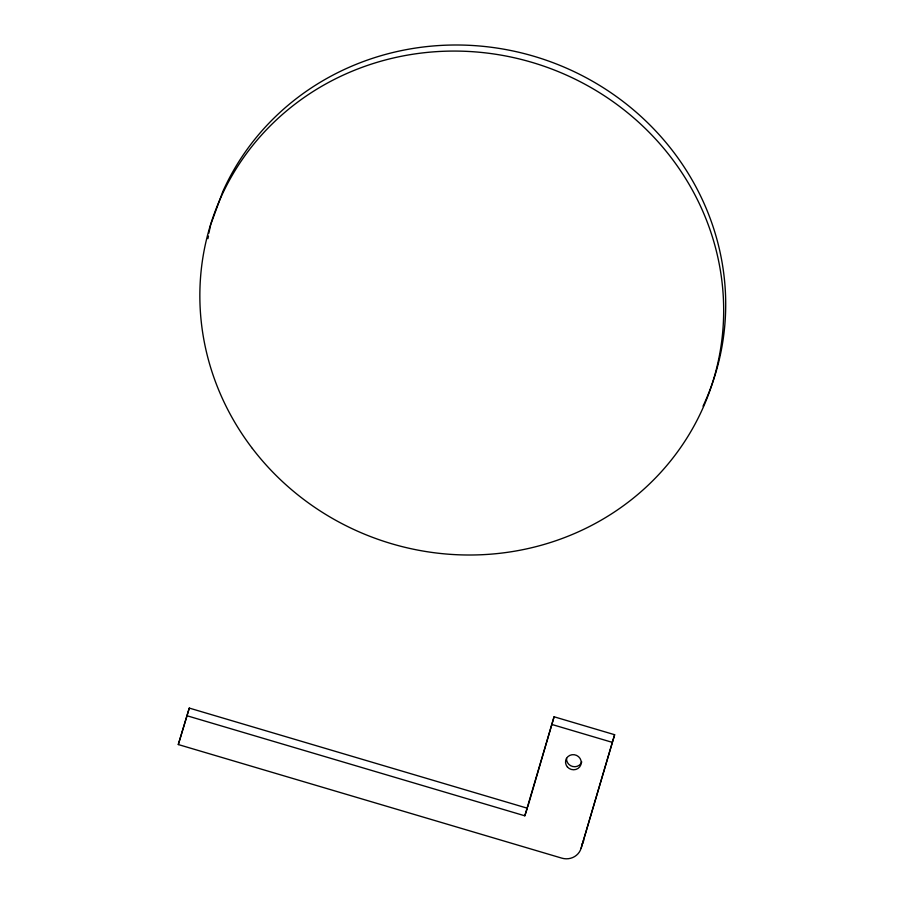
<?xml version="1.0" encoding="UTF-8"?>
<svg xmlns="http://www.w3.org/2000/svg" width="904" height="904" viewBox="0 0 904 904"><rect width="100%" height="100%" fill="white"/><g stroke="black" fill="none" stroke-linecap="round" stroke-linejoin="round"><path stroke-width="1.36" d="M208.824 233.277L210.745 224.52L222.847 191.467A263.132 250.679 18.5 0 1 568.435 69.02A263.132 250.679 18.5 0 1 703.029 406.19M207.909 238.667L208.485 236.068M524.817 815.803L554.084 716.782L614.63 734.715L581.136 848.178A15.786 15.04 18.5 0 1 561.779 858.133L178.303 744.546L189.286 708.081L527.348 808.221L524.817 815.803L186.744 715.674M189.286 708.081L178.303 744.546M527.744 806.876L554.084 716.782M581.136 848.178L614.63 734.715M551.542 724.364L612.098 742.297M583.679 840.596A15.786 15.04 18.5 0 1 582.074 844.178M581.792 761.936A7.899 7.526 18.5 0 1 566.559 758.32M252.374 448.452A263.132 250.679 18.5 0 0 702.713 408.529A263.132 250.679 18.5 0 0 430.214 52.127A263.132 250.679 18.5 0 0 252.374 448.452M567.373 766.92A7.899 7.526 18.5 0 0 580.775 764.976A7.899 7.526 18.5 0 0 571.983 754.738A7.899 7.526 18.5 0 0 567.373 766.92"/></g></svg>
